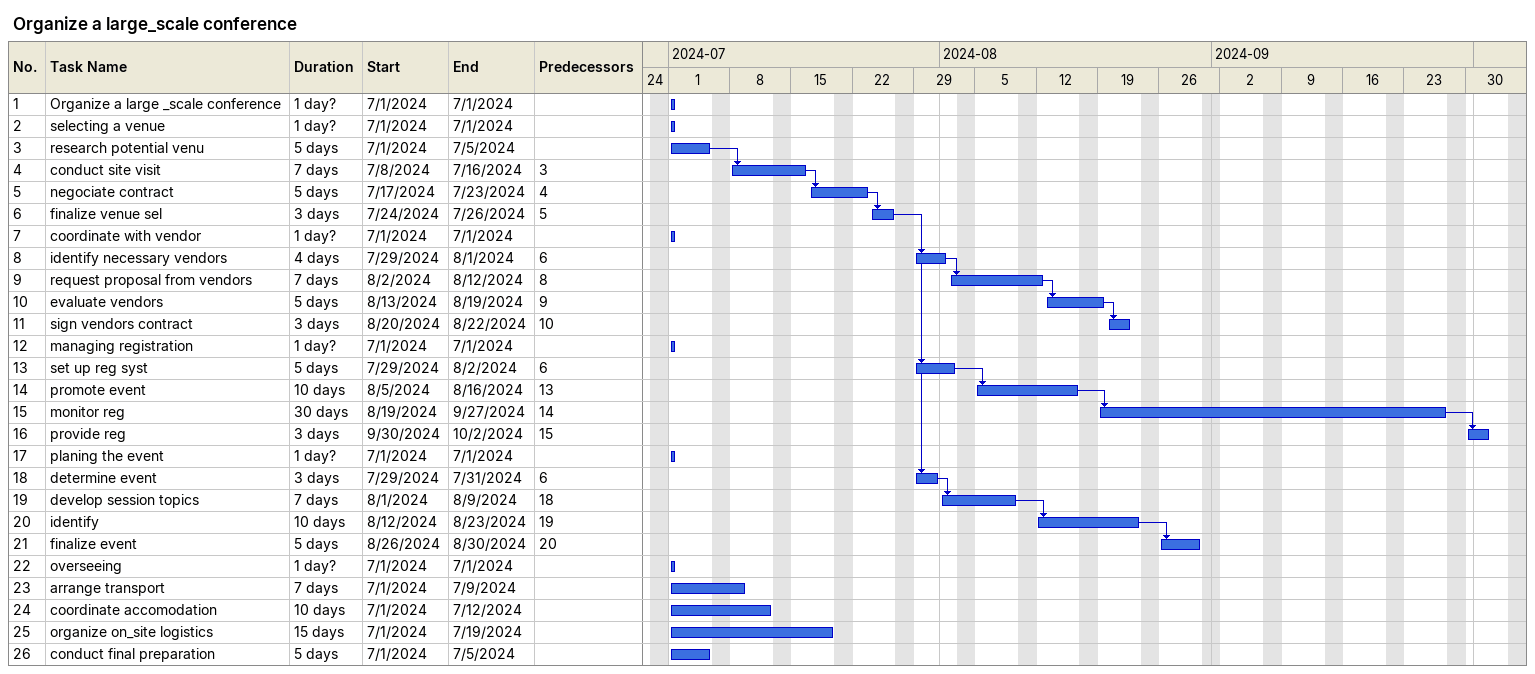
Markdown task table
Organize a large_scale conference

| ID | Task | Duration | Start | Finish | Predecessors |
|---|---|---|---|---|---|
| 1 | Organize a large _scale conference | 1d? | 2024-07-01 | 2024-07-01 |  |
| 2 | selecting a venue | 1d? | 2024-07-01 | 2024-07-01 |  |
| 3 | research potential venu | 5d | 2024-07-01 | 2024-07-05 |  |
| 4 | conduct site visit | 7d | 2024-07-08 | 2024-07-16 | 3 |
| 5 | negociate contract | 5d | 2024-07-17 | 2024-07-23 | 4 |
| 6 | finalize venue sel | 3d | 2024-07-24 | 2024-07-26 | 5 |
| 7 | coordinate with vendor | 1d? | 2024-07-01 | 2024-07-01 |  |
| 8 | identify necessary vendors | 4d | 2024-07-29 | 2024-08-01 | 6 |
| 9 | request proposal from vendors | 7d | 2024-08-02 | 2024-08-12 | 8 |
| 10 | evaluate vendors | 5d | 2024-08-13 | 2024-08-19 | 9 |
| 11 | sign vendors contract | 3d | 2024-08-20 | 2024-08-22 | 10 |
| 12 | managing registration | 1d? | 2024-07-01 | 2024-07-01 |  |
| 13 | set up reg syst | 5d | 2024-07-29 | 2024-08-02 | 6 |
| 14 | promote event | 10d | 2024-08-05 | 2024-08-16 | 13 |
| 15 | monitor reg | 30d | 2024-08-19 | 2024-09-27 | 14 |
| 16 | provide reg | 3d | 2024-09-30 | 2024-10-02 | 15 |
| 17 | planing the event | 1d? | 2024-07-01 | 2024-07-01 |  |
| 18 | determine event | 3d | 2024-07-29 | 2024-07-31 | 6 |
| 19 | develop session topics | 7d | 2024-08-01 | 2024-08-09 | 18 |
| 20 | identify | 10d | 2024-08-12 | 2024-08-23 | 19 |
| 21 | finalize event | 5d | 2024-08-26 | 2024-08-30 | 20 |
| 22 | overseeing | 1d? | 2024-07-01 | 2024-07-01 |  |
| 23 | arrange transport | 7d | 2024-07-01 | 2024-07-09 |  |
| 24 | coordinate accomodation | 10d | 2024-07-01 | 2024-07-12 |  |
| 25 | organize on_site logistics | 15d | 2024-07-01 | 2024-07-19 |  |
| 26 | conduct final preparation | 5d | 2024-07-01 | 2024-07-05 |  |
